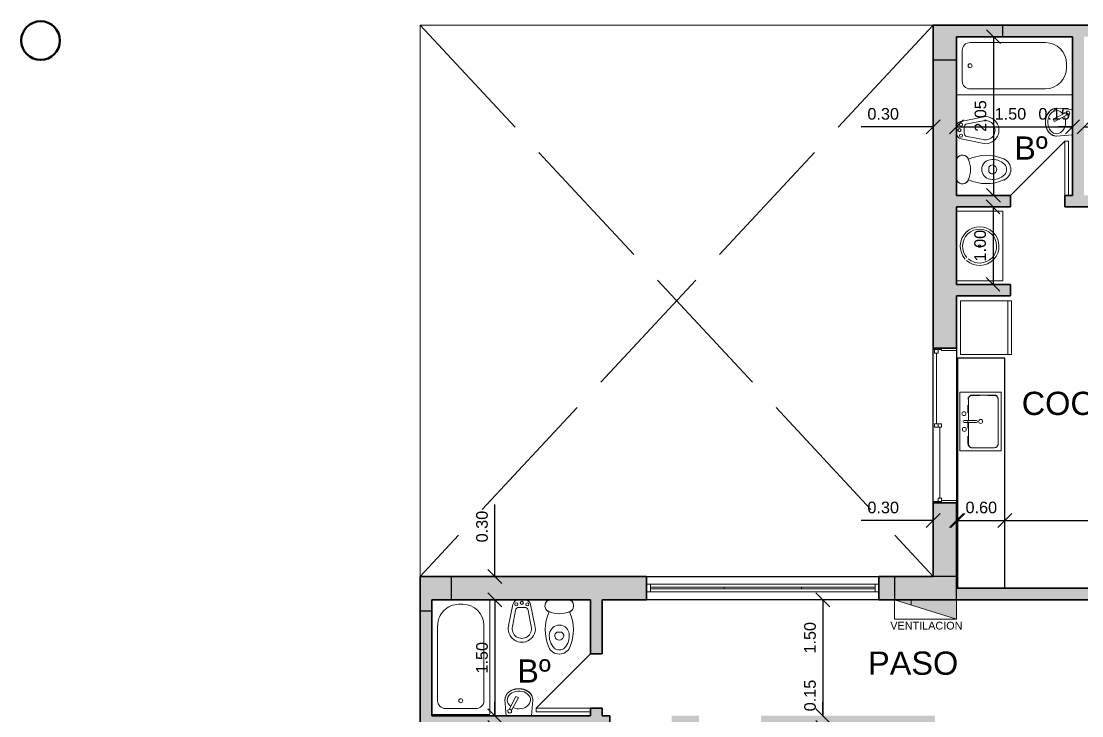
# Model space of a CAD drawing. Header units: metres. Extents: x 42 to 294, y -52 to 32.
# Drawn here: x 84.34 to 98.04, y -8.78 to 0.19 of the extents above; entities that cross this region are included whole.
import ezdxf

# ---------------------------------------------------------------- set-up
doc = ezdxf.new("R2010")
doc.units = ezdxf.units.M
doc.header["$LTSCALE"] = 0.15
doc.linetypes.add('ACAD_ISO02W100', pattern=[15, 12, -3])
doc.linetypes.add('Dash dot dot', pattern=[0.03, 0.012, -0.006, 0, -0.006, 0, -0.006])
doc.layers.get('0').update_dxf_attribs({"lineweight": 20})
for name, color, linetype, lineweight in [('A-DOORSYM', 1, 'Continuous', 9), ('A-FLORCAM', 3, 'Continuous', 9), ('A-GLAZIDM', 6, 'Continuous', 9), ('A-WALL', 2, 'Continuous', 30), ('A-WALLCWM', 6, 'Continuous', 9), ('F-AFFFEQM', 6, 'Continuous', 9), ('P-SANRFIM', 6, 'Continuous', 9), ('RECUADRO', 82, 'Continuous', 50), ('VENTILACIONES', 4, 'Continuous', 9)]:
    doc.layers.add(name, color=color, linetype=linetype, lineweight=lineweight)
doc.layers.add('Hatch', color=8, linetype='Continuous')
doc.layers.add('MUROS', color=11, linetype='Continuous')
doc.styles.get("Standard").update_dxf_attribs({"font": 'arial.ttf', "height": 0.15})
doc.dimstyles.new('Copy of Annotative', dxfattribs={"dimtxt": 0.15, "dimasz": 0.18, "dimexe": 0.18, "dimexo": 0.0625, "dimgap": 0.09, "dimtad": 1, "dimzin": 0, "dimdsep": 46, "dimtxsty": 'Standard', "dimblk": 'OBLIQUE', "dimcen": 0.09, "dimse1": 1, "dimse2": 1, "dimadec": 0, "dimazin": 0, "dimtfac": 1, "dimtofl": 0, "dimtmove": 0, "dimatfit": 3, "dimfxl": 1, "dimtolj": 1, "dimtzin": 0, "dimarcsym": 0})

# ---------------------------------------------------------------- blocks, each defined once
blk = doc.blocks.new('Puerta de 1 hoja - 70x210 cm-112-04 Tercer piso')
at = {"layer": 'A-DOORSYM', "lineweight": 13}
for p, q in [((0.617, 0.775), (-0.083, 0.075)), ((0.617, 0.775), (-0.083, 0.075)), ((0.617, 0.075), (0.617, 0.775))]:
    blk.add_line(p, q, dxfattribs=at)
blk = doc.blocks.new('Deslizante con cubrejuntas - 2000 x 1200mm-110-04 Tercer piso')
at = {"layer": 'A-GLAZIDM', "lineweight": 13}
for p, q in [((-1, 0.15), (-0.98095, 0.15)), ((-0.98095, 0.15), (-0.98095, 0.04205)), ((0.98095, 0.15), (0.98095, 0.04205)), ((1, 0.15), (0.98095, 0.15)), ((1, -0.15), (1, 0.15)), ((-0.9365, 0.0865), (-0.98095, 0.0865)), ((-0.98095, 0.04205), (-0.96825, 0.04205)), ((-0.96825, 0.04205), (-0.9365, 0.04205)), ((-0.96825, 0.04205), (-0.96825, -0.15)), ((-0.9365, 0.04205), (-0.9365, 0.0865)), ((-0.022225, 0.064275), (-0.9365, 0.064275)), ((-0.022225, 0.13095), (-0.022225, 0.04205)), ((0.022225, 0.13095), (-0.022225, 0.13095)), ((0.022225, 0.0865), (-0.022225, 0.0865)), ((-0.022225, 0.04205), (0.022225, 0.04205)), ((0.022225, 0.04205), (0.022225, 0.13095)), ((0.022225, 0.108725), (0.9365, 0.108725)), ((0.9365, 0.13095), (0.9365, 0.0865)), ((0.98095, 0.13095), (0.9365, 0.13095)), ((0.9365, 0.0865), (0.98095, 0.0865)), ((0.96825, 0.04205), (0.96825, -0.15)), ((0.98095, 0.04205), (0.96825, 0.04205)), ((-0.96825, -0.15), (-1, -0.15)), ((0.96825, -0.15), (1, -0.15))]:
    blk.add_line(p, q, dxfattribs=at)
blk = doc.blocks.new('Puerta de 1 hoja - 70x210 cm-86-04 Tercer piso')
at = {"layer": 'A-DOORSYM', "lineweight": 13}
for p, q in [((0.617, -0.775), (-0.083, -0.075)), ((0.617, -0.775), (-0.083, -0.075)), ((0.617, -0.075), (0.617, -0.775))]:
    blk.add_line(p, q, dxfattribs=at)
blk = doc.blocks.new('Panel de sistema - Acristalado-83-04 Tercer piso')
at = {"layer": 'A-WALLCWM'}
for p, q in [((0.475, 0.01), (-0.475, 0.01)), ((-0.475, 0.01), (-0.475, -0.01)), ((0.475, -0.01), (0.475, 0.01)), ((-0.475, -0.01), (0.475, -0.01))]:
    blk.add_line(p, q, dxfattribs=at)
blk = doc.blocks.new('Panel de sistema - Acristalado-82-04 Tercer piso')
at = {"layer": 'A-WALLCWM'}
for p, q in [((0.5, 0.01), (-0.5, 0.01)), ((-0.5, 0.01), (-0.5, -0.01)), ((0.5, -0.01), (0.5, 0.01)), ((-0.5, -0.01), (0.5, -0.01))]:
    blk.add_line(p, q, dxfattribs=at)
blk = doc.blocks.new('Panel de sistema - Acristalado-81-04 Tercer piso')
at = {"layer": 'A-WALLCWM'}
for p, q in [((0.475, 0.01), (-0.475, 0.01)), ((-0.475, 0.01), (-0.475, -0.01)), ((0.475, -0.01), (0.475, 0.01)), ((-0.475, -0.01), (0.475, -0.01))]:
    blk.add_line(p, q, dxfattribs=at)
blk = doc.blocks.new('Montante rectangular - Montante rectangular - 5x10 cm Aluminio-80-04 Tercer piso')
at = {"layer": 'A-WALLCWM'}
h = blk.add_hatch(dxfattribs=at)
h.set_pattern_fill('FP1_9', color=256, style=0, pattern_type=2)
h.set_pattern_definition([(45, (-0.09, -0.047), (-0.25173, 0.25173), []), (45, (-0.09, 0.334), (-0.25173, 0.25173), [])])
h.paths.add_polyline_path([(-0.05, -0.05), (0, -0.05), (0, 0.05), (-0.05, 0.05)], flags=0)
at = {"layer": 'A-WALLCWM', "lineweight": 13}
for p, q in [((0, 0.05), (-0.05, 0.05)), ((-0.05, 0.05), (-0.05, -0.05)), ((0, -0.05), (0, 0.05)), ((-0.05, -0.05), (0, -0.05))]:
    blk.add_line(p, q, dxfattribs=at)
blk = doc.blocks.new('Montante rectangular - Montante rectangular - 5x10 cm Aluminio-79-04 Tercer piso')
at = {"layer": 'A-WALLCWM'}
for p, q in [((8.934, 4.794), (7.984, 4.794)), ((8.934, 4.694), (7.984, 4.694))]:
    blk.add_line(p, q, dxfattribs=at)
blk = doc.blocks.new('Montante rectangular - Montante rectangular - 5x10 cm Aluminio-78-04 Tercer piso')
at = {"layer": 'A-WALLCWM'}
for p, q in [((6.984, 4.794), (6.034, 4.794)), ((6.984, 4.694), (6.034, 4.694))]:
    blk.add_line(p, q, dxfattribs=at)
blk = doc.blocks.new('Montante rectangular - Montante rectangular - 5x10 cm Aluminio-77-04 Tercer piso')
at = {"layer": 'A-WALLCWM'}
for p, q in [((7.984, 4.794), (6.984, 4.794)), ((7.984, 4.694), (6.984, 4.694))]:
    blk.add_line(p, q, dxfattribs=at)
blk = doc.blocks.new('Montante rectangular - Montante rectangular - 5x10 cm Aluminio-76-04 Tercer piso')
at = {"layer": 'A-WALLCWM'}
h = blk.add_hatch(dxfattribs=at)
h.set_pattern_fill('FP1_10', color=256, style=0, pattern_type=2)
h.set_pattern_definition([(135, (0.06, -0.047), (-0.25173, -0.25173), []), (135, (0.06, 0.334), (-0.25173, -0.25173), [])])
h.paths.add_polyline_path([(0, 0.05), (0, -0.05), (-0.05, -0.05), (-0.05, 0.05)], flags=0)
at = {"layer": 'A-WALLCWM', "lineweight": 13}
for p, q in [((-0.05, -0.05), (-0.05, 0.05)), ((-0.05, 0.05), (0, 0.05)), ((0, 0.05), (0, -0.05)), ((0, -0.05), (-0.05, -0.05))]:
    blk.add_line(p, q, dxfattribs=at)
blk = doc.blocks.new('Counter Top w Sink - 600mm Depth-62-04 Tercer piso')
at = {"layer": 'A-FLORCAM', "lineweight": 25}
for p, q in [((1.773, 0), (-0.1, 0)), ((1.773, -0.625), (1.773, 0)), ((-1.2, -0.019), (1.773, -0.019)), ((-1.2, -0.625), (1.773, -0.625))]:
    blk.add_line(p, q, dxfattribs=at)
at = {"layer": 'A-FLORCAM'}
for p, q in [((1.773, 0), (-0.1, 0)), ((1.773, -0.625), (1.773, 0)), ((-1.2, -0.625), (1.773, -0.625))]:
    blk.add_line(p, q, dxfattribs=at)
at = {"layer": 'A-FLORCAM', "linetype": 'Dash dot dot'}
for p, q in [((0.614, -0.489), (0.614, -0.201)), ((0.665, -0.15), (1.239, -0.15)), ((1.289, -0.201), (1.289, -0.489)), ((1.239, -0.54), (0.665, -0.54))]:
    blk.add_line(p, q, dxfattribs=at)
for centre, start, end in [((0.665, -0.201), 90, 180), ((1.239, -0.201), 360, 90), ((0.665, -0.489), 180, 270), ((1.239, -0.489), 270, 0)]:
    blk.add_arc(centre, 0.0508, start, end, dxfattribs=at)
blk = doc.blocks.new('M_Sink Kitchen-Single - 760 x 535mm-14-04 Tercer piso')
at = {"layer": 'P-SANRFIM'}
for p, q in [((-0.364, 0.27), (-0.364, -0.265)), ((0.396, 0.27), (-0.364, 0.27)), ((0.003, 0.156), (-0.275, 0.156)), ((0.003, 0.213), (0.003, 0.053)), ((0.028, 0.213), (0.028, 0.053)), ((0.307, 0.156), (0.028, 0.156)), ((0.396, -0.265), (0.396, 0.27)), ((-0.326, 0.105), (-0.326, -0.176)), ((0.358, -0.176), (0.358, 0.105)), ((-0.364, -0.265), (0.396, -0.265)), ((-0.275, -0.227), (0.307, -0.227))]:
    blk.add_line(p, q, dxfattribs=at)
for centre, radius, start, end in [((-0.275, 0.105), 0.0508, 90, 180), ((-0.086, 0.21), 0.0254, 360, 180), ((-0.086, 0.21), 0.0254, 180, 0), ((0.016, 0.213), 0.0127, 360, 180), ((0.117, 0.215), 0.0254, 360, 180), ((0.117, 0.215), 0.0254, 180, 0), ((0.307, 0.105), 0.0508, 360, 90), ((0.016, 0), 0.0254, 360, 180), ((0.016, 0), 0.0254, 180, 0), ((0.016, 0.053), 0.0127, 180, 0), ((-0.275, -0.176), 0.0508, 180, 270), ((0.307, -0.176), 0.0508, 270, 0)]:
    blk.add_arc(centre, radius, start, end, dxfattribs=at)
blk = doc.blocks.new('Refrigerator - 695 x 1650 x 660mm-9-04 Tercer piso')
at = {"layer": 'F-AFFFEQM'}
for p, q in [((0.695, 0.762), (0, 0.762)), ((0, 0.762), (0, 0.102)), ((0.695, 0.762), (0, 0.762)), ((0, 0.762), (0, 0.102)), ((0.695, 0.102), (0.695, 0.762)), ((0.695, 0.102), (0.695, 0.762)), ((0.695, 0.152), (0, 0.152)), ((0, 0.102), (0.695, 0.102)), ((0, 0.102), (0.695, 0.102))]:
    blk.add_line(p, q, dxfattribs=at)
blk = doc.blocks.new('Sink - Bathroom _2_ - Sink - Bathroom _2_-60-04 Tercer piso')
at = {"layer": 'P-SANRFIM'}
for p, q in [((-0.425, 0.6), (-0.425, 0)), ((0.475, 0.6), (-0.425, 0.6)), ((-0.425, 0.6), (0.475, 0.6)), ((-0.425, 0), (-0.425, 0.6)), ((0.475, 0), (0.475, 0.6)), ((0.475, 0.6), (0.475, 0))]:
    blk.add_line(p, q, dxfattribs=at)
blk.add_circle((0.025, 0.3), 0.017, dxfattribs=at)
for radius, start, end in [(0.25, 318.0028, 312.3075), (0.22, 318.5288, 312.0316)]:
    blk.add_arc((0.025, 0.3), radius, start, end, dxfattribs=at)
blk = doc.blocks.new('2D Bath _2_ - 2D Bath _2_-57-04 Tercer piso')
at = {"layer": 'P-SANRFIM'}
for p, q in [((-1.034, -0.647), (-1.034, -0.253)), ((-0.933, -0.151), (0.04, -0.151)), ((0.313, -0.425), (0.313, -0.475)), ((0.04, -0.749), (-0.933, -0.749)), ((-1.111, -0.825), (0.389, -0.825)), ((-1.111, -0.825), (0.389, -0.825))]:
    blk.add_line(p, q, dxfattribs=at)
for centre, radius, start, end in [((-0.933, -0.253), 0.102, 90, 180), ((0.04, -0.425), 0.273, 360, 90), ((-0.933, -0.45), 0.0254, 360, 180), ((-0.933, -0.45), 0.0254, 180, 0), ((0.04, -0.475), 0.273, 270, 0), ((-0.933, -0.647), 0.102, 180, 270)]:
    blk.add_arc(centre, radius, start, end, dxfattribs=at)
blk = doc.blocks.new('WC w Cistern _5_ - 540 x 360mm-21-04 Tercer piso')
at = {"layer": 'P-SANRFIM'}
for p, q in [((-0.147, 0), (-0.147, -0.009)), ((-0.147, 0), (-0.147, -0.009)), ((0.147, -0.009), (0.147, 0)), ((0.147, -0.009), (0.147, 0)), ((-0.043, -0.431), (-0.031, -0.418)), ((-0.031, -0.418), (0.031, -0.418)), ((0.031, -0.418), (0.043, -0.431))]:
    blk.add_line(p, q, dxfattribs=at)
for centre, radius, start, end in [((-0.103, -0.079), 0.0825, 122.2745, 248.8192), ((-0.103, -0.079), 0.0825, 122.2745, 246.8782), ((0.103, -0.079), 0.0825, 291.1808, 57.7255), ((0.103, -0.079), 0.0825, 293.1218, 57.7255), ((0.375, -0.388), 0.558, 155.3545, 203.7969), ((0.375, -0.388), 0.558, 155.3903, 203.7969), ((0, 0.162), 0.344, 246.8782, 293.1218), ((-0.375, -0.388), 0.558, 336.2031, 24.6455), ((-0.375, -0.388), 0.558, 336.2031, 24.6097), ((0, -0.456), 0.128, 89.9985, 170.9061), ((0, -0.456), 0.128, 42.4453, 90.0015), ((0, -0.456), 0.128, 9.0939, 42.4453), ((0.091, -0.47), 0.22, 170.9061, 224.3974), ((-0.008, -0.466), 0.05, 135, 197.1865), ((0, -0.464), 0.0581, 197.1865, 342.8171), ((0.008, -0.466), 0.05, 342.8171, 45), ((-0.091, -0.47), 0.22, 315.6026, 9.0939), ((0.001, -0.553), 0.15, 203.7969, 269.4689), ((0.001, -0.553), 0.15, 203.7969, 269.4689), ((-0.008, -0.567), 0.0816, 224.3974, 275.8355), ((-0.001, -0.553), 0.15, 270.5311, 336.2031), ((-0.001, -0.553), 0.15, 270.5311, 336.2031), ((0.008, -0.567), 0.0816, 264.1645, 315.6026)]:
    blk.add_arc(centre, radius, start, end, dxfattribs=at)
blk = doc.blocks.new('Basin - Small - Basin - Small-56-04 Tercer piso')
at = {"layer": 'P-SANRFIM'}
for p, q in [((-0.18, 0.205), (-0.165, 0)), ((-0.165, 0), (-0.18, 0.205)), ((0.007, 0.233), (0.038, 0.25)), ((0.097, 0.071), (0.007, 0.233)), ((0.038, 0.25), (0.127, 0.083)), ((0.165, 0), (0.18, 0.205)), ((0.18, 0.205), (0.165, 0))]:
    blk.add_line(p, q, dxfattribs=at)
for start, end in [(28, 208), (208, 28)]:
    blk.add_arc((0.119, 0.059), 0.025, start, end, dxfattribs=at)
for major_axis, ratio, start_param, end_param in [((-0.18, 0), 0.805556, 3.141593, 6.283185), ((0.15, 0), 0.766667, 5.476019, 11.537553)]:
    blk.add_ellipse((0, 0.205), major_axis=major_axis, ratio=ratio, start_param=start_param, end_param=end_param, dxfattribs=at)
at = {"layer": 'P-SANRFIM', "start_tangent": (-0.003421, 0.999994), "end_tangent": (-0.003421, -0.999994)}
blk.add_spline([(0.18, 0.205), (0.179, 0.221), (0.175, 0.237), (0.17, 0.253), (0.166, 0.261), (0.162, 0.268), (0.158, 0.275), (0.152, 0.282), (0.147, 0.289), (0.141, 0.295), (0.134, 0.302), (0.127, 0.308), (0.12, 0.313), (0.112, 0.318), (0.104, 0.323), (0.096, 0.328), (0.087, 0.332), (0.078, 0.336), (0.069, 0.339), (0.059, 0.342), (0.05, 0.344), (0.04, 0.346), (0.03, 0.348), (0.02, 0.349), (0.01, 0.35), (0, 0.35), (-0.01, 0.35), (-0.02, 0.349), (-0.03, 0.348), (-0.04, 0.346), (-0.055, 0.343), (-0.069, 0.339), (-0.083, 0.334), (-0.096, 0.328), (-0.108, 0.321), (-0.12, 0.313), (-0.131, 0.305), (-0.141, 0.295), (-0.15, 0.286), (-0.158, 0.275), (-0.164, 0.264), (-0.17, 0.253), (-0.174, 0.241), (-0.177, 0.229), (-0.18, 0.205)], degree=3, dxfattribs=at)
blk = doc.blocks.new('Basin - Small - Basin - Small-23-04 Tercer piso')
at = {"layer": 'P-SANRFIM'}
for p, q in [((0.18, -0.205), (0.165, 0)), ((0.18, -0.205), (0.165, 0)), ((-0.165, 0), (-0.18, -0.205)), ((-0.165, 0), (-0.18, -0.205)), ((0.097, -0.071), (0.007, -0.233)), ((0.038, -0.25), (0.127, -0.083)), ((0.007, -0.233), (0.038, -0.25))]:
    blk.add_line(p, q, dxfattribs=at)
for start, end in [(152, 332), (332, 152)]:
    blk.add_arc((0.119, -0.059), 0.025, start, end, dxfattribs=at)
for major_axis, ratio, start_param, end_param in [((0.15, 0), 0.766667, 1.028817, 7.090351), ((0.18, 0), 0.805556, 3.141593, 6.283185)]:
    blk.add_ellipse((0, -0.205), major_axis=major_axis, ratio=ratio, start_param=start_param, end_param=end_param, dxfattribs=at)
at = {"layer": 'P-SANRFIM', "start_tangent": (0.003421, -0.999994), "end_tangent": (0.003421, 0.999994)}
blk.add_spline([(-0.18, -0.205), (-0.179, -0.221), (-0.175, -0.237), (-0.17, -0.253), (-0.166, -0.261), (-0.162, -0.268), (-0.158, -0.275), (-0.152, -0.282), (-0.147, -0.289), (-0.141, -0.295), (-0.134, -0.302), (-0.127, -0.308), (-0.12, -0.313), (-0.112, -0.318), (-0.104, -0.323), (-0.096, -0.328), (-0.087, -0.332), (-0.078, -0.336), (-0.069, -0.339), (-0.059, -0.342), (-0.05, -0.344), (-0.04, -0.346), (-0.03, -0.348), (-0.02, -0.349), (-0.01, -0.35), (0, -0.35), (0.01, -0.35), (0.02, -0.349), (0.03, -0.348), (0.04, -0.346), (0.055, -0.343), (0.069, -0.339), (0.083, -0.334), (0.096, -0.328), (0.108, -0.321), (0.12, -0.313), (0.131, -0.305), (0.141, -0.295), (0.15, -0.286), (0.158, -0.275), (0.164, -0.264), (0.17, -0.253), (0.174, -0.241), (0.177, -0.229), (0.18, -0.205)], degree=3, dxfattribs=at)
blk = doc.blocks.new('2D Bath _2_ - 2D Bath _2_-22-04 Tercer piso')
at = {"layer": 'P-SANRFIM'}
for p, q in [((-1.111, -0.075), (-1.111, -0.825)), ((-1.111, -0.075), (-1.111, -0.825)), ((-1.034, -0.647), (-1.034, -0.253)), ((-0.933, -0.151), (0.04, -0.151)), ((0.313, -0.425), (0.313, -0.475)), ((0.04, -0.749), (-0.933, -0.749)), ((-1.111, -0.825), (0.372, -0.825)), ((-1.111, -0.825), (0.372, -0.825))]:
    blk.add_line(p, q, dxfattribs=at)
for centre, radius, start, end in [((-0.933, -0.253), 0.102, 90, 180), ((0.04, -0.425), 0.273, 360, 90), ((-0.933, -0.45), 0.0254, 360, 180), ((-0.933, -0.45), 0.0254, 180, 0), ((0.04, -0.475), 0.273, 270, 0), ((-0.933, -0.647), 0.102, 180, 270)]:
    blk.add_arc(centre, radius, start, end, dxfattribs=at)
blk = doc.blocks.new('Puerta de 1 hoja - 70x210 cm-62-02 Primer piso')
at = {"layer": 'A-DOORSYM', "lineweight": 13}
for p, q in [((0.617, 0.775), (-0.083, 0.075)), ((0.617, 0.775), (-0.083, 0.075)), ((0.617, 0.075), (0.617, 0.775))]:
    blk.add_line(p, q, dxfattribs=at)
blk = doc.blocks.new('_Oblique')
at = {"color": 0, "linetype": 'ByBlock', "lineweight": -2}
blk.add_line((-0.5, -0.5), (0.5, 0.5), dxfattribs=at)
blk = doc.blocks.new('*D2867')
at = {"color": 0, "lineweight": -2, "transparency": 16777216}
for p, q in [((96.118, -1.174), (95.189, -1.174)), ((96.418, -1.174), (96.598, -1.174))]:
    blk.add_line(p, q, dxfattribs=at)
at = {"layer": 'Defpoints', "color": 0, "transparency": 16777216}
for p in [(96.118, -1.174), (96.418, -1.174), (96.418, -1.174)]:
    blk.add_point(p, dxfattribs=at)
at = {"color": 0, "lineweight": -2, "transparency": 16777216, "xscale": 0.18, "yscale": 0.18, "zscale": 0.18}
blk.add_blockref('_Oblique', (96.118, -1.174), dxfattribs=at)
at = {"color": 0, "lineweight": -2, "transparency": 16777216, "xscale": 0.18, "yscale": 0.18, "zscale": 0.18, "rotation": 180}
blk.add_blockref('_Oblique', (96.418, -1.174), dxfattribs=at)
at = {"color": 0, "transparency": 16777216, "insert": (95.473, -1.007), "char_height": 0.15, "attachment_point": 5}
blk.add_mtext('\\A1;0.30', dxfattribs=at)
blk = doc.blocks.new('*D2868')
at = {"color": 0, "lineweight": -2, "transparency": 16777216}
blk.add_line((96.418, -1.174), (97.918, -1.174), dxfattribs=at)
at = {"layer": 'Defpoints', "color": 0, "transparency": 16777216}
for p in [(96.418, -1.174), (97.918, -1.174), (97.918, -1.174)]:
    blk.add_point(p, dxfattribs=at)
at = {"color": 0, "lineweight": -2, "transparency": 16777216, "xscale": 0.18, "yscale": 0.18, "zscale": 0.18, "rotation": 180}
blk.add_blockref('_Oblique', (96.418, -1.174), dxfattribs=at)
at = {"color": 0, "lineweight": -2, "transparency": 16777216, "xscale": 0.18, "yscale": 0.18, "zscale": 0.18}
blk.add_blockref('_Oblique', (97.918, -1.174), dxfattribs=at)
at = {"color": 0, "transparency": 16777216, "insert": (97.116, -1.007), "char_height": 0.15, "attachment_point": 5}
blk.add_mtext('\\A1;1.50', dxfattribs=at)
blk = doc.blocks.new('*D2869')
at = {"color": 0, "lineweight": -2, "transparency": 16777216}
for p, q in [((97.918, -1.174), (97.738, -1.174)), ((98.068, -1.174), (98.248, -1.174))]:
    blk.add_line(p, q, dxfattribs=at)
at = {"layer": 'Defpoints', "color": 0, "transparency": 16777216}
for p in [(97.918, -1.174), (98.068, -1.174), (98.068, -1.174)]:
    blk.add_point(p, dxfattribs=at)
at = {"color": 0, "lineweight": -2, "transparency": 16777216, "xscale": 0.18, "yscale": 0.18, "zscale": 0.18}
blk.add_blockref('_Oblique', (97.918, -1.174), dxfattribs=at)
at = {"color": 0, "lineweight": -2, "transparency": 16777216, "xscale": 0.18, "yscale": 0.18, "zscale": 0.18, "rotation": 180}
blk.add_blockref('_Oblique', (98.068, -1.174), dxfattribs=at)
at = {"color": 0, "transparency": 16777216, "insert": (97.681, -1.007), "char_height": 0.15, "attachment_point": 5}
blk.add_mtext('\\A1;0.15', dxfattribs=at)
blk = doc.blocks.new('*D2856')
at = {"color": 0, "lineweight": -2, "transparency": 16777216}
for p, q in [((96.118, -6.26), (95.189, -6.26)), ((96.418, -6.26), (96.598, -6.26))]:
    blk.add_line(p, q, dxfattribs=at)
at = {"layer": 'Defpoints', "color": 0, "transparency": 16777216}
for p in [(96.118, -6.26), (96.418, -6.26), (96.418, -6.26)]:
    blk.add_point(p, dxfattribs=at)
at = {"color": 0, "lineweight": -2, "transparency": 16777216, "xscale": 0.18, "yscale": 0.18, "zscale": 0.18}
blk.add_blockref('_Oblique', (96.118, -6.26), dxfattribs=at)
at = {"color": 0, "lineweight": -2, "transparency": 16777216, "xscale": 0.18, "yscale": 0.18, "zscale": 0.18, "rotation": 180}
blk.add_blockref('_Oblique', (96.418, -6.26), dxfattribs=at)
at = {"color": 0, "transparency": 16777216, "insert": (95.473, -6.093), "char_height": 0.15, "attachment_point": 5}
blk.add_mtext('\\A1;0.30', dxfattribs=at)
blk = doc.blocks.new('*D2857')
at = {"color": 0, "lineweight": -2, "transparency": 16777216}
blk.add_line((96.437, -6.26), (97.043, -6.26), dxfattribs=at)
at = {"layer": 'Defpoints', "color": 0, "transparency": 16777216}
for p in [(96.437, -6.26), (97.043, -6.26), (97.043, -6.26)]:
    blk.add_point(p, dxfattribs=at)
at = {"color": 0, "lineweight": -2, "transparency": 16777216, "xscale": 0.18, "yscale": 0.18, "zscale": 0.18, "rotation": 180}
blk.add_blockref('_Oblique', (96.437, -6.26), dxfattribs=at)
at = {"color": 0, "lineweight": -2, "transparency": 16777216, "xscale": 0.18, "yscale": 0.18, "zscale": 0.18}
blk.add_blockref('_Oblique', (97.043, -6.26), dxfattribs=at)
at = {"color": 0, "transparency": 16777216, "insert": (96.74, -6.093), "char_height": 0.15, "attachment_point": 5}
blk.add_mtext('\\A1;0.60', dxfattribs=at)
blk = doc.blocks.new('*D2858')
at = {"color": 0, "lineweight": -2, "transparency": 16777216}
blk.add_line((97.043, -6.26), (101.618, -6.26), dxfattribs=at)
at = {"layer": 'Defpoints', "color": 0, "transparency": 16777216}
for p in [(97.043, -6.26), (101.618, -6.26), (101.618, -6.26)]:
    blk.add_point(p, dxfattribs=at)
at = {"color": 0, "lineweight": -2, "transparency": 16777216, "xscale": 0.18, "yscale": 0.18, "zscale": 0.18, "rotation": 180}
blk.add_blockref('_Oblique', (97.043, -6.26), dxfattribs=at)
at = {"color": 0, "lineweight": -2, "transparency": 16777216, "xscale": 0.18, "yscale": 0.18, "zscale": 0.18}
blk.add_blockref('_Oblique', (101.618, -6.26), dxfattribs=at)
at = {"color": 0, "transparency": 16777216, "insert": (99.33, -6.093), "char_height": 0.15, "attachment_point": 5}
blk.add_mtext('\\A1;4.58', dxfattribs=at)
blk = doc.blocks.new('*D2835')
at = {"color": 0, "lineweight": -2, "transparency": 16777216}
blk.add_line((98.068, -1.174), (98.668, -1.174), dxfattribs=at)
at = {"layer": 'Defpoints', "color": 0, "transparency": 16777216}
for p in [(98.068, -1.174), (98.668, -1.174), (98.668, -1.174)]:
    blk.add_point(p, dxfattribs=at)
at = {"color": 0, "lineweight": -2, "transparency": 16777216, "xscale": 0.18, "yscale": 0.18, "zscale": 0.18, "rotation": 180}
blk.add_blockref('_Oblique', (98.068, -1.174), dxfattribs=at)
at = {"color": 0, "lineweight": -2, "transparency": 16777216, "xscale": 0.18, "yscale": 0.18, "zscale": 0.18}
blk.add_blockref('_Oblique', (98.668, -1.174), dxfattribs=at)
at = {"color": 0, "transparency": 16777216, "insert": (98.368, -1.007), "char_height": 0.15, "attachment_point": 5}
blk.add_mtext('\\A1;0.60', dxfattribs=at)
blk = doc.blocks.new('*D2488')
at = {"color": 0, "lineweight": -2, "transparency": 16777216}
blk.add_line((96.897, -0.009), (96.897, -2.059), dxfattribs=at)
at = {"layer": 'Defpoints', "color": 0, "transparency": 16777216}
for p in [(97.168, -0.009), (96.897, -2.059), (97.118, -2.059)]:
    blk.add_point(p, dxfattribs=at)
at = {"color": 0, "lineweight": -2, "transparency": 16777216, "xscale": 0.18, "yscale": 0.18, "zscale": 0.18}
for p, rotation in [((96.897, -0.009), 90), ((96.897, -2.059), 270)]:
    blk.add_blockref('_Oblique', p, dxfattribs=dict(at, rotation=rotation))
at = {"color": 0, "transparency": 16777216, "insert": (96.73, -1.034), "char_height": 0.15, "attachment_point": 5, "rotation": 90}
blk.add_mtext('\\A1;2.05', dxfattribs=at)
blk = doc.blocks.new('*D2489')
at = {"color": 0, "lineweight": -2, "transparency": 16777216}
blk.add_line((96.891, -2.209), (96.891, -3.209), dxfattribs=at)
at = {"layer": 'Defpoints', "color": 0, "transparency": 16777216}
for p in [(96.891, -2.209), (96.891, -3.209), (96.891, -3.209)]:
    blk.add_point(p, dxfattribs=at)
at = {"color": 0, "lineweight": -2, "transparency": 16777216, "xscale": 0.18, "yscale": 0.18, "zscale": 0.18}
for p, rotation in [((96.891, -2.209), 90), ((96.891, -3.209), 270)]:
    blk.add_blockref('_Oblique', p, dxfattribs=dict(at, rotation=rotation))
at = {"color": 0, "transparency": 16777216, "insert": (96.725, -2.709), "char_height": 0.15, "attachment_point": 5, "rotation": 90}
blk.add_mtext('\\A1;1.00', dxfattribs=at)
blk = doc.blocks.new('*D2476')
at = {"color": 0, "lineweight": -2, "transparency": 16777216}
for p, q in [((90.458, -6.984), (90.458, -6.055)), ((90.458, -7.284), (90.458, -7.464))]:
    blk.add_line(p, q, dxfattribs=at)
at = {"layer": 'Defpoints', "color": 0, "transparency": 16777216}
for p in [(90.458, -6.984), (90.458, -6.984), (90.458, -7.284)]:
    blk.add_point(p, dxfattribs=at)
at = {"color": 0, "lineweight": -2, "transparency": 16777216, "xscale": 0.18, "yscale": 0.18, "zscale": 0.18}
for p, rotation in [((90.458, -6.984), 270), ((90.458, -7.284), 90)]:
    blk.add_blockref('_Oblique', p, dxfattribs=dict(at, rotation=rotation))
at = {"color": 0, "transparency": 16777216, "insert": (90.292, -6.339), "char_height": 0.15, "attachment_point": 5, "rotation": 90}
blk.add_mtext('\\A1;0.30', dxfattribs=at)
blk = doc.blocks.new('*D2477')
at = {"color": 0, "lineweight": -2, "transparency": 16777216}
blk.add_line((90.458, -7.284), (90.458, -8.784), dxfattribs=at)
at = {"layer": 'Defpoints', "color": 0, "transparency": 16777216}
for p in [(90.458, -7.284), (90.458, -8.784), (90.458, -8.784)]:
    blk.add_point(p, dxfattribs=at)
at = {"color": 0, "lineweight": -2, "transparency": 16777216, "xscale": 0.18, "yscale": 0.18, "zscale": 0.18}
for p, rotation in [((90.458, -7.284), 90), ((90.458, -8.784), 270)]:
    blk.add_blockref('_Oblique', p, dxfattribs=dict(at, rotation=rotation))
at = {"color": 0, "transparency": 16777216, "insert": (90.292, -8.034), "char_height": 0.15, "attachment_point": 5, "rotation": 90}
blk.add_mtext('\\A1;1.50', dxfattribs=at)
blk = doc.blocks.new('*D2478')
at = {"color": 0, "lineweight": -2, "transparency": 16777216}
for p, q in [((90.458, -8.784), (90.458, -8.604)), ((90.458, -8.934), (90.458, -9.114))]:
    blk.add_line(p, q, dxfattribs=at)
at = {"layer": 'Defpoints', "color": 0, "transparency": 16777216}
for p in [(90.458, -8.784), (90.458, -8.934), (90.458, -8.934)]:
    blk.add_point(p, dxfattribs=at)
at = {"color": 0, "lineweight": -2, "transparency": 16777216, "xscale": 0.18, "yscale": 0.18, "zscale": 0.18}
for p, rotation in [((90.458, -8.784), 270), ((90.458, -8.934), 90)]:
    blk.add_blockref('_Oblique', p, dxfattribs=dict(at, rotation=rotation))
at = {"color": 0, "transparency": 16777216, "insert": (90.292, -9.217), "char_height": 0.15, "attachment_point": 5, "rotation": 90}
blk.add_mtext('\\A1;0.15', dxfattribs=at)
blk = doc.blocks.new('*D2447')
at = {"color": 0, "lineweight": -2, "transparency": 16777216}
blk.add_line((94.694, -7.284), (94.694, -8.784), dxfattribs=at)
at = {"layer": 'Defpoints', "color": 0, "transparency": 16777216}
for p in [(94.694, -7.284), (94.694, -8.784), (94.694, -8.784)]:
    blk.add_point(p, dxfattribs=at)
at = {"color": 0, "lineweight": -2, "transparency": 16777216, "xscale": 0.18, "yscale": 0.18, "zscale": 0.18}
for p, rotation in [((94.694, -7.284), 90), ((94.694, -8.784), 270)]:
    blk.add_blockref('_Oblique', p, dxfattribs=dict(at, rotation=rotation))
at = {"color": 0, "transparency": 16777216, "insert": (94.528, -7.776), "char_height": 0.15, "attachment_point": 5, "rotation": 90}
blk.add_mtext('\\A1;1.50', dxfattribs=at)
blk = doc.blocks.new('*D2448')
at = {"color": 0, "lineweight": -2, "transparency": 16777216}
for p, q in [((94.694, -8.784), (94.694, -8.604)), ((94.694, -8.934), (94.694, -9.114))]:
    blk.add_line(p, q, dxfattribs=at)
at = {"layer": 'Defpoints', "color": 0, "transparency": 16777216}
for p in [(94.694, -8.784), (94.694, -8.934), (94.694, -8.934)]:
    blk.add_point(p, dxfattribs=at)
at = {"color": 0, "lineweight": -2, "transparency": 16777216, "xscale": 0.18, "yscale": 0.18, "zscale": 0.18}
for p, rotation in [((94.694, -8.784), 270), ((94.694, -8.934), 90)]:
    blk.add_blockref('_Oblique', p, dxfattribs=dict(at, rotation=rotation))
at = {"color": 0, "transparency": 16777216, "insert": (94.528, -8.522), "char_height": 0.15, "attachment_point": 5, "rotation": 90}
blk.add_mtext('\\A1;0.15', dxfattribs=at)

msp = doc.modelspace()

# ---------------------------------------------------------------- hatches: boundary and pattern name
at = {"layer": 'Hatch'}
for points in [[(97.018, 0.141), (96.118, 0.141), (96.118, -0.309), (96.418, -0.309), (96.418, -0.009), (97.018, -0.009)], [(89.893, -6.984), (89.493, -6.984), (89.493, -7.434), (89.643, -7.434), (89.643, -7.284), (89.693, -7.284), (89.893, -7.284)]]:
    msp.add_hatch(color=256, dxfattribs=at).paths.add_polyline_path(points)
at = {"layer": 'Hatch', "ltscale": 0.2}
msp.add_hatch(color=256, dxfattribs=at).paths.add_polyline_path([(96.418, -6.984), (95.618, -6.984), (95.618, -7.284), (96.418, -7.284)])
at = {"layer": 'MUROS'}
h = msp.add_hatch(color=256, dxfattribs=at)
h.paths.add_polyline_path([(101.918, -3.084), (101.618, -3.084), (101.618, -3.209), (98.668, -3.209), (98.668, -3.109), (98.518, -3.109), (98.518, -3.359), (101.618, -3.359), (101.618, -4.034), (101.918, -4.034)])
h.paths.add_polyline_path([(101.918, -0.309), (101.618, -0.309), (101.618, -1.084), (101.918, -1.084)])
h.paths.add_polyline_path([(100.818, 0.141), (97.018, 0.141), (97.018, -0.009), (97.918, -0.009), (97.918, -2.059), (97.818, -2.059), (97.818, -2.209), (98.518, -2.209), (98.518, -2.309), (98.668, -2.309), (98.668, -2.059), (98.068, -2.059), (98.068, -0.009), (100.818, -0.009)])
h.paths.add_polyline_path([(96.418, -2.209), (97.118, -2.209), (97.118, -2.059), (96.418, -2.059), (96.418, -0.309), (96.118, -0.309), (96.118, -4.034), (96.418, -4.034), (96.418, -3.359), (97.118, -3.359), (97.118, -3.209), (96.418, -3.209)])
h.paths.add_polyline_path([(96.418, -6.034), (96.118, -6.034), (96.118, -6.984), (96.418, -6.984)])
h.paths.add_polyline_path([(95.618, -6.984), (95.418, -6.984), (95.418, -7.284), (95.618, -7.284)])
h.paths.add_polyline_path([(100.618, -7.134), (96.418, -7.134), (96.418, -7.284), (100.168, -7.284), (100.168, -7.384), (100.318, -7.384), (100.318, -7.284), (100.618, -7.284)])
h.paths.add_polyline_path([(101.918, -6.034), (101.618, -6.034), (101.618, -6.484), (101.918, -6.484)])
h.paths.add_polyline_path([(101.618, -7.134), (101.518, -7.134), (101.518, -7.284), (101.618, -7.284)])
h.paths.add_polyline_path([(102.918, -6.984), (101.918, -6.984), (101.918, -7.284), (102.918, -7.284)])
h = msp.add_hatch(color=256, dxfattribs=at)
h.paths.add_polyline_path([(92.418, -6.984), (89.893, -6.984), (89.893, -7.284), (91.693, -7.284), (91.693, -7.984), (91.843, -7.984), (91.843, -7.284), (92.418, -7.284)])
h.paths.add_polyline_path([(89.643, -8.934), (91.693, -8.934), (91.693, -9.734), (91.843, -9.734), (91.843, -8.934), (91.943, -8.934), (91.943, -8.784), (91.843, -8.784), (91.843, -8.684), (91.693, -8.684), (91.693, -8.734), (91.693, -8.784), (89.643, -8.784), (89.643, -7.434), (89.493, -7.434), (89.493, -12.184), (89.643, -12.184)])
h.paths.add_polyline_path([(92.993, -8.934), (93.093, -8.934), (93.093, -8.784), (92.743, -8.784), (92.743, -8.934), (92.793, -8.934), (92.843, -8.934), (92.843, -12.734), (92.643, -12.734), (92.643, -13.034), (93.193, -13.034), (93.193, -12.734), (92.993, -12.734)])
h.paths.add_polyline_path([(96.143, -8.784), (93.893, -8.784), (93.893, -8.934), (93.993, -8.934), (93.993, -9.734), (94.143, -9.734), (94.143, -8.934), (95.993, -8.934), (95.993, -12.734), (96.143, -12.734)])
h.paths.add_polyline_path([(95.643, -12.734), (95.193, -12.734), (95.193, -13.034), (95.643, -13.034)])
h.paths.add_polyline_path([(96.943, -12.734), (96.443, -12.734), (96.443, -13.034), (96.943, -13.034)])
h.paths.add_polyline_path([(98.73, -12.734), (97.743, -12.734), (97.743, -9.884), (97.593, -9.884), (97.593, -12.734), (97.493, -12.734), (97.493, -13.034), (98.73, -13.034)])
h.paths.add_polyline_path([(90.643, -12.734), (89.643, -12.734), (89.643, -13.034), (90.643, -13.034)])
h.paths.add_polyline_path([(101.718, -13.859), (101.468, -13.859), (89.593, -13.859), (89.593, -13.909), (89.643, -13.909), (89.643, -13.959), (101.718, -13.959)])
h.paths.add_polyline_path([(101.718, -12.809), (101.868, -12.809), (101.868, -10.659), (101.718, -10.659), (101.718, -12.734), (100.73, -12.734), (100.73, -13.034), (101.718, -13.034)])
h.paths.add_polyline_path([(103.018, -13.659), (101.868, -13.659), (101.868, -13.959), (103.018, -13.959)])
h.paths.add_polyline_path([(104.057, -13.659), (103.818, -13.659), (103.818, -13.959), (104.057, -13.959)])
h.paths.add_polyline_path([(104.068, -9.709), (103.399, -9.709), (103.399, -9.859), (104.068, -9.859)])
h.paths.add_polyline_path([(103.399, -9.709), (103.118, -9.709), (103.118, -8.809), (103.399, -8.809), (103.399, -8.659), (102.918, -8.659), (102.918, -8.809), (102.968, -8.809), (102.968, -9.859), (103.399, -9.859)])
h.paths.add_polyline_path([(104.057, -8.659), (103.399, -8.659), (103.399, -8.809), (104.057, -8.809)])
h.paths.add_polyline_path([(104.453, -8.659), (104.218, -8.659), (104.218, -8.809), (104.453, -8.809)])
h.paths.add_polyline_path([(101.918, -8.659), (101.618, -8.659), (101.618, -8.809), (101.668, -8.809), (101.718, -8.809), (101.718, -9.859), (101.868, -9.859), (101.868, -8.809), (101.918, -8.809)])
h.paths.add_polyline_path([(100.318, -8.284), (100.168, -8.284), (100.168, -8.809), (100.718, -8.809), (100.718, -8.659), (100.318, -8.659)])
at = {"layer": 'VENTILACIONES'}
h = msp.add_hatch(dxfattribs=at)
h.set_pattern_fill('ANGLE', color=256, style=0)
h.set_pattern_definition([(0, (25.981, -11.8784), (0, 6.985), [5.08, -1.905]), (90, (25.981, -11.8784), (-6.985, 4e-16), [5.08, -1.905])])
h.paths.add_polyline_path([(96.418, -7.534), (96.418, -7.284), (95.618, -7.284)])
msp.add_hatch(color=256, dxfattribs=at).paths.add_polyline_path([(96.418, -7.534), (96.418, -7.284), (95.618, -7.284)])

# ---------------------------------------------------------------- linework, layer by layer
for p in [(96.118, 0.141), (89.493, -6.984), (96.118, 0.141), (89.493, -6.984)]:
    msp.add_line(p, (89.493, 0.141))
at = {"linetype": 'ACAD_ISO02W100'}
for p, q in [((89.493, 0.141), (96.118, -6.984)), ((96.118, 0.141), (89.493, -6.984)), ((89.493, 0.141), (96.118, -6.984)), ((96.118, 0.141), (89.493, -6.984))]:
    msp.add_line(p, q, dxfattribs=at)
at = {"layer": 'A-DOORSYM'}
for p, q in [((97.818, -1.359), (97.868, -1.359)), ((97.868, -1.359), (97.868, -2.059)), ((97.868, -2.059), (97.818, -2.059)), ((90.993, -8.684), (90.993, -8.734)), ((90.993, -8.734), (91.693, -8.734)), ((91.693, -8.734), (91.693, -8.684))]:
    msp.add_line(p, q, dxfattribs=at)
at = {"layer": 'A-WALL', "lineweight": 35}
for p, q in [((96.118, 0.141), (96.118, -4.034)), ((101.918, 0.141), (96.118, 0.141)), ((96.418, -2.059), (96.418, -0.009)), ((96.418, -0.009), (97.918, -0.009)), ((97.918, -0.009), (97.918, -2.059)), ((97.118, -2.059), (96.418, -2.059)), ((97.118, -2.209), (97.118, -2.059)), ((97.918, -2.059), (97.818, -2.059)), ((97.818, -2.059), (97.818, -2.209)), ((96.418, -3.209), (96.418, -2.209)), ((96.418, -2.209), (97.118, -2.209)), ((97.818, -2.209), (98.518, -2.209)), ((97.118, -3.209), (96.418, -3.209)), ((97.118, -3.359), (97.118, -3.209)), ((96.418, -4.034), (96.418, -3.359)), ((96.418, -3.359), (97.118, -3.359)), ((96.118, -4.034), (96.418, -4.034)), ((96.418, -6.034), (96.118, -6.034)), ((96.118, -6.034), (96.118, -6.984)), ((96.418, -7.134), (96.418, -6.034)), ((89.493, -6.984), (89.493, -13.034)), ((92.418, -6.984), (89.493, -6.984)), ((92.418, -7.284), (92.418, -6.984)), ((96.118, -6.984), (95.418, -6.984)), ((95.418, -6.984), (95.418, -7.284)), ((100.618, -7.134), (96.418, -7.134)), ((89.643, -8.784), (89.643, -7.284)), ((89.643, -7.284), (91.693, -7.284)), ((91.693, -7.284), (91.693, -7.984)), ((91.843, -7.284), (92.418, -7.284)), ((91.843, -7.984), (91.843, -7.284)), ((95.418, -7.284), (100.168, -7.284)), ((91.693, -7.984), (91.843, -7.984)), ((91.693, -8.684), (91.693, -8.784)), ((91.843, -8.684), (91.693, -8.684)), ((91.843, -8.784), (91.843, -8.684)), ((91.693, -8.784), (89.643, -8.784)), ((91.943, -8.784), (91.843, -8.784)), ((91.943, -8.934), (91.943, -8.784))]:
    msp.add_line(p, q, dxfattribs=at)
at = {"layer": 'A-WALL'}
for p, q in [((96.118, -6.034), (96.118, -4.034)), ((96.418, -4.034), (96.418, -4.16)), ((92.418, -6.984), (95.418, -6.984)), ((95.418, -7.284), (92.418, -7.284))]:
    msp.add_line(p, q, dxfattribs=at)
at = {"layer": 'Hatch', "ltscale": 0.2}
for p, q in [((97.018, -0.009), (97.018, 0.141)), ((96.118, -0.009), (96.118, -0.309)), ((96.418, -0.309), (96.418, -0.009)), ((96.418, -0.009), (97.018, -0.009)), ((89.493, -6.984), (89.893, -6.984)), ((89.893, -6.984), (89.893, -7.284)), ((96.418, -6.984), (95.618, -6.984)), ((95.618, -6.984), (95.618, -7.284)), ((96.418, -7.284), (96.418, -6.984)), ((89.693, -7.284), (89.643, -7.284)), ((89.643, -7.284), (89.643, -7.434)), ((89.893, -7.284), (89.693, -7.284)), ((95.618, -7.284), (96.418, -7.284)), ((89.643, -7.434), (89.493, -7.434))]:
    msp.add_line(p, q, dxfattribs=at)
at = {"layer": 'Hatch'}
for p, q in [((96.118, -0.309), (96.418, -0.309)), ((89.493, -7.434), (89.493, -6.984))]:
    msp.add_line(p, q, dxfattribs=at)
at = {"layer": 'P-SANRFIM'}
for p, q in [((96.478, -1.103), (96.751, -1.047)), ((96.556, -1.134), (96.763, -1.095)), ((96.518, -1.251), (96.518, -1.183)), ((96.568, -1.217), (96.568, -1.217)), ((96.478, -1.331), (96.751, -1.387)), ((96.556, -1.299), (96.763, -1.338)), ((90.692, -7.344), (90.636, -7.617)), ((90.765, -7.284), (90.846, -7.284)), ((90.772, -7.384), (90.84, -7.384)), ((90.919, -7.344), (90.975, -7.617)), ((90.723, -7.422), (90.684, -7.629)), ((90.806, -7.434), (90.806, -7.434)), ((90.888, -7.422), (90.927, -7.629))]:
    msp.add_line(p, q, dxfattribs=at)
for centre in [(96.458, -1.217), (96.478, -1.146), (96.478, -1.288), (90.735, -7.344), (90.806, -7.324), (90.876, -7.344)]:
    msp.add_circle(centre, 0.02, dxfattribs=at)
for centre, radius, start, end in [((96.793, -1.217), 0.175, 256.1286, 103.8714), ((96.793, -1.217), 0.125, 256.1286, 103.8714), ((96.493, -1.176), 0.075, 101.5903, 180), ((96.568, -1.183), 0.05, 103.8714, 180), ((96.493, -1.257), 0.075, 180, 258.4097), ((96.568, -1.251), 0.05, 180, 256.1286), ((90.765, -7.359), 0.075, 90, 168.4097), ((90.772, -7.434), 0.05, 90, 166.1286), ((90.84, -7.434), 0.05, 13.8714, 90), ((90.846, -7.359), 0.075, 11.5903, 90), ((90.806, -7.659), 0.175, 166.1286, 13.8714), ((90.806, -7.659), 0.125, 166.1286, 13.8714)]:
    msp.add_arc(centre, radius, start, end, dxfattribs=at)
at = {"layer": 'RECUADRO', "ltscale": 0.1}
msp.add_circle((84.591, -0.059), 0.25, dxfattribs=at)
at = {"layer": 'VENTILACIONES'}
for p, q in [((95.618, -7.284), (95.618, -7.534)), ((96.418, -7.284), (95.618, -7.284)), ((95.618, -7.284), (96.418, -7.534)), ((96.418, -7.534), (96.418, -7.284)), ((95.618, -7.534), (96.418, -7.534))]:
    msp.add_line(p, q, dxfattribs=at)

# ---------------------------------------------------------------- block references
at = {"layer": 'A-DOORSYM'}
for name in ['Puerta de 1 hoja - 70x210 cm-112-04 Tercer piso', 'Puerta de 1 hoja - 70x210 cm-62-02 Primer piso']:
    msp.add_blockref(name, (97.201, -2.134), dxfattribs=at)
at = {"layer": 'A-DOORSYM', "rotation": 269.9999999999999}
msp.add_blockref('Puerta de 1 hoja - 70x210 cm-86-04 Tercer piso', (91.768, -8.067), dxfattribs=at)
at = {"layer": 'A-FLORCAM', "rotation": 89.9999999999999}
msp.add_blockref('Counter Top w Sink - 600mm Depth-62-04 Tercer piso', (96.418, -5.934), dxfattribs=at)
at = {"layer": 'A-GLAZIDM', "rotation": 89.99999999999991}
msp.add_blockref('Deslizante con cubrejuntas - 2000 x 1200mm-110-04 Tercer piso', (96.268, -5.034), dxfattribs=at)
at = {"layer": 'A-WALLCWM', "extrusion": (0, 0, -1)}
msp.add_blockref('Montante rectangular - Montante rectangular - 5x10 cm Aluminio-76-04 Tercer piso', (-92.418, -7.134), dxfattribs=at)
at = {"layer": 'A-WALLCWM'}
for name, p in [('Montante rectangular - Montante rectangular - 5x10 cm Aluminio-78-04 Tercer piso', (86.434, -11.878)), ('Montante rectangular - Montante rectangular - 5x10 cm Aluminio-77-04 Tercer piso', (86.434, -11.878)), ('Montante rectangular - Montante rectangular - 5x10 cm Aluminio-79-04 Tercer piso', (86.434, -11.878)), ('Montante rectangular - Montante rectangular - 5x10 cm Aluminio-80-04 Tercer piso', (95.418, -7.134))]:
    msp.add_blockref(name, p, dxfattribs=at)
at = {"layer": 'A-WALLCWM', "rotation": 180}
for name, p in [('Panel de sistema - Acristalado-81-04 Tercer piso', (92.943, -7.134)), ('Panel de sistema - Acristalado-82-04 Tercer piso', (93.918, -7.134)), ('Panel de sistema - Acristalado-83-04 Tercer piso', (94.893, -7.134))]:
    msp.add_blockref(name, p, dxfattribs=at)
at = {"layer": 'F-AFFFEQM', "rotation": 89.99999999999993}
msp.add_blockref('Refrigerator - 695 x 1650 x 660mm-9-04 Tercer piso', (97.233, -4.115), dxfattribs=at)
at = {"layer": 'P-SANRFIM'}
for name, p in [('2D Bath _2_ - 2D Bath _2_-57-04 Tercer piso', (97.528, 0.066)), ('WC w Cistern _5_ - 540 x 360mm-21-04 Tercer piso', (91.29, -7.284))]:
    msp.add_blockref(name, p, dxfattribs=at)
for name, p, rotation in [('Basin - Small - Basin - Small-56-04 Tercer piso', (97.918, -1.114), 89.9999999999999), ('WC w Cistern _5_ - 540 x 360mm-21-04 Tercer piso', (96.418, -1.725), 89.99999999999974), ('Sink - Bathroom _2_ - Sink - Bathroom _2_-60-04 Tercer piso', (96.418, -2.69), 269.9999999999999), ('M_Sink Kitchen-Single - 760 x 535mm-14-04 Tercer piso', (96.731, -4.997), 89.9999999999999), ('2D Bath _2_ - 2D Bath _2_-22-04 Tercer piso', (89.568, -7.656), 89.99999999999991), ('Basin - Small - Basin - Small-23-04 Tercer piso', (90.768, -8.784), 180)]:
    msp.add_blockref(name, p, dxfattribs=dict(at, rotation=rotation))

# ---------------------------------------------------------------- texts
at = {"char_height": 0.3, "width": 8.33083, "attachment_point": 1}
for s, insert in [('Bº', (97.165, -1.298)), ('COCINA', (97.262, -4.597)), ('Bº', (90.747, -8.055)), ('PASO', (95.278, -7.954))]:
    msp.add_mtext(s, dxfattribs=dict(at, insert=insert))
at = {"ltscale": 0.1, "insert": (95.565, -7.569), "char_height": 0.1, "width": 2.14772, "attachment_point": 1}
msp.add_mtext('VENTILACION', dxfattribs=at)

# ---------------------------------------------------------------- dimensions: what is measured, and where the dimension line sits
for base, p1, p2, override, picture, middle in [((96.897, -2.059), (97.168, -0.009), (97.118, -2.059), {"dimscale": 0, "dimtix": 0, "dimtofl": 0, "dimtmove": 0, "dimatfit": 3}, '*D2488', (96.73, -1.034)), ((96.891, -3.209), (96.891, -2.209), (96.891, -3.209), {"dimscale": 0, "dimtix": 0, "dimtofl": 0, "dimtmove": 0, "dimatfit": 3}, '*D2489', (96.725, -2.709)), ((90.458, -6.984), (90.458, -7.284), (90.458, -6.984), {"dimscale": 0, "dimtix": 0, "dimtofl": 0, "dimtmove": 0, "dimatfit": 3}, '*D2476', (90.292, -6.339)), ((90.458, -8.784), (90.458, -7.284), (90.458, -8.784), {"dimscale": 0, "dimtix": 0, "dimtofl": 0, "dimtmove": 1, "dimatfit": 3}, '*D2477', (90.292, -8.034))]:
    dim = msp.add_linear_dim(base=base, p1=p1, p2=p2, angle=90, dimstyle='Copy of Annotative', override=override)
    dim.commit()
    dim.dimension.update_dxf_attribs({"geometry": picture, "text_midpoint": middle})
for base, p1, p2, override, picture, middle in [((96.418, -1.174), (96.118, -1.174), (96.418, -1.174), {"dimscale": 0, "dimtix": 0, "dimtofl": 0, "dimtmove": 0, "dimatfit": 3}, '*D2867', (95.473, -1.174)), ((97.918, -1.174), (96.418, -1.174), (97.918, -1.174), {"dimscale": 0, "dimtix": 0, "dimtofl": 0, "dimtmove": 1, "dimatfit": 3}, '*D2868', (97.116, -1.174)), ((98.068, -1.174), (97.918, -1.174), (98.068, -1.174), {"dimscale": 0, "dimtix": 0, "dimtofl": 0, "dimtmove": 1, "dimatfit": 3}, '*D2869', (97.681, -1.174)), ((96.418, -6.26), (96.118, -6.26), (96.418, -6.26), {"dimscale": 0, "dimtix": 0, "dimtofl": 0, "dimtmove": 0, "dimatfit": 3}, '*D2856', (95.473, -6.26))]:
    dim = msp.add_linear_dim(base=base, p1=p1, p2=p2, dimstyle='Copy of Annotative', override=override)
    dim.commit()
    dim.dimension.update_dxf_attribs({"geometry": picture, "text_midpoint": middle, "dimtype": 160})
for base, p1, p2, override, picture, middle in [((98.668, -1.174), (98.068, -1.174), (98.668, -1.174), {"dimscale": 0, "dimtix": 0, "dimtofl": 0, "dimtmove": 0, "dimatfit": 3}, '*D2835', (98.368, -1.007)), ((101.617661849, -6.259590215), (97.042661849, -6.259590215), (101.617661849, -6.259590215), {"dimscale": 0, "dimtix": 0, "dimtofl": 0, "dimtmove": 1, "dimatfit": 3}, '*D2858', (99.330161849, -6.093004267))]:
    dim = msp.add_linear_dim(base=base, p1=p1, p2=p2, dimstyle='Copy of Annotative', override=override)
    dim.commit()
    dim.dimension.update_dxf_attribs({"geometry": picture, "text_midpoint": middle})
dim = msp.add_linear_dim(base=(97.043, -6.26), p1=(96.437, -6.26), p2=(97.043, -6.26), text='0.60', dimstyle='Copy of Annotative', override={"dimscale": 0, "dimtix": 0, "dimtofl": 0, "dimtmove": 0, "dimatfit": 3})
dim.commit()
dim.dimension.update_dxf_attribs({"geometry": '*D2857', "text_midpoint": (96.74, -6.093)})
for base, p1, p2, override, picture, middle in [((94.694, -8.784), (94.694, -7.284), (94.694, -8.784), {"dimscale": 0, "dimtix": 0, "dimtofl": 0, "dimtmove": 0, "dimatfit": 3}, '*D2447', (94.694, -7.776)), ((94.694, -8.934), (94.694, -8.784), (94.694, -8.934), {"dimscale": 0, "dimtix": 0, "dimtofl": 0, "dimtmove": 1, "dimatfit": 3}, '*D2448', (94.694, -8.522)), ((90.458, -8.934), (90.458, -8.784), (90.458, -8.934), {"dimscale": 0, "dimtix": 0, "dimtofl": 0, "dimtmove": 1, "dimatfit": 3}, '*D2478', (90.458, -9.217))]:
    dim = msp.add_linear_dim(base=base, p1=p1, p2=p2, angle=90, dimstyle='Copy of Annotative', override=override)
    dim.commit()
    dim.dimension.update_dxf_attribs({"geometry": picture, "text_midpoint": middle, "dimtype": 160})

doc.saveas('drawing.dxf')
